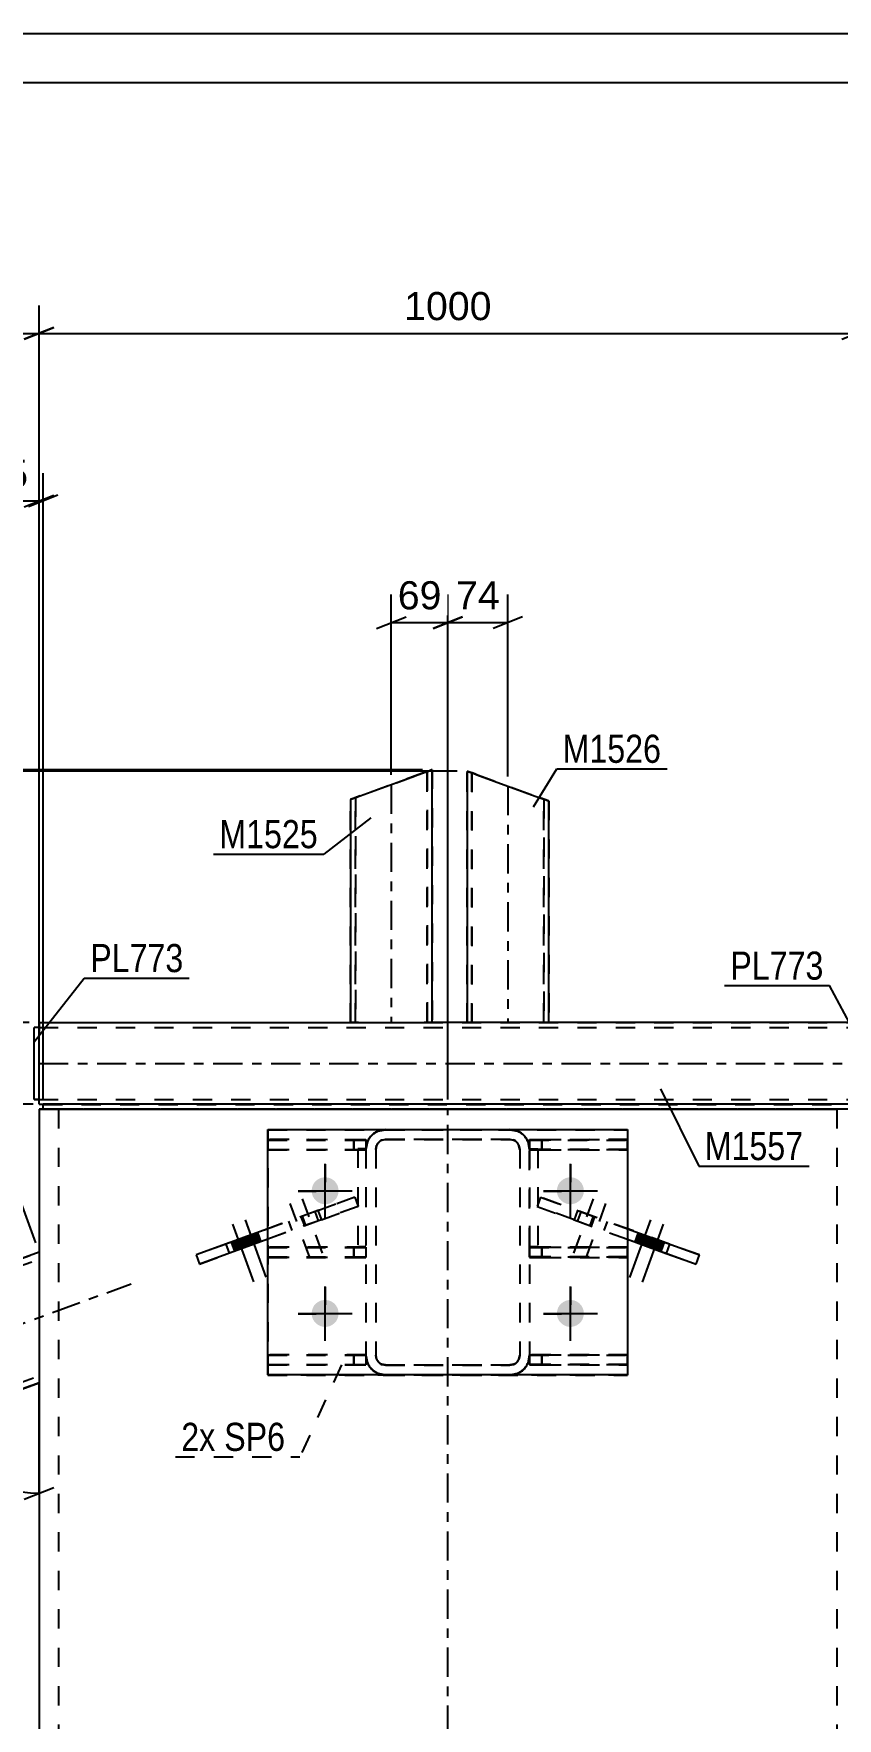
# Model space of a CAD drawing. Header units: millimetres. Extents: x -160 to 681, y -274 to 320.
# Drawn here: x 340.8 to 422.7, y 148.3 to 320 of the extents above; entities that cross this region are included whole.
import ezdxf

# ---------------------------------------------------------------- set-up
doc = ezdxf.new("R2010")
doc.units = ezdxf.units.MM
doc.linetypes.add('DXK_LINE_DOT2', pattern=[3.9198, 1.9599, -1.9599])
doc.linetypes.add('DXK_LINE_DOT3', pattern=[5.9187, 2.979, -0.9799, 0.9799, -0.9799])
doc.styles.add('Arial', font='ARIAL.TTF', dxfattribs={"height": 0.2})
doc.styles.add('Arial Narrow', font='ARIALN.TTF', dxfattribs={"height": 0.2})

# ---------------------------------------------------------------- blocks, each defined once
blk = doc.blocks.new('Unknown-284857079-1134')
at = {"color": 5, "linetype": 'Continuous'}
for p, q in [((680.94, 319.99), (-160.06, 319.99)), ((675.94, 314.99), (-155.06, 314.99))]:
    blk.add_line(p, q, dxfattribs=at)
blk = doc.blocks.new('Part-284857079-5144 - 5050')
at = {"color": 7, "linetype": 'DXK_LINE_DOT2'}
for p, q in [((364.68, 208.29), (364.68, 183.29)), ((364.68, 208.29), (401.35, 208.29)), ((364.68, 208.29), (401.35, 208.29)), ((401.35, 208.29), (401.35, 183.29)), ((364.68, 183.29), (364.68, 183.29)), ((364.68, 183.29), (401.35, 183.29)), ((401.35, 183.29), (364.68, 183.29)), ((401.35, 183.29), (401.35, 183.29))]:
    blk.add_line(p, q, dxfattribs=at)
blk = doc.blocks.new('Bolt-284857079-5328 - 5050')
at = {"linetype": 'Continuous'}
for points in [[(369.14, 202.08), (369.17, 202.36), (369.26, 202.64), (369.4, 202.89), (369.6, 203.1), (369.83, 203.27), (370.09, 203.39), (370.37, 203.44), (370.66, 203.44), (370.94, 203.39), (371.2, 203.27), (371.44, 203.1), (371.63, 202.89), (371.77, 202.64), (371.86, 202.36), (371.89, 202.08), (371.86, 201.79), (371.77, 201.52), (371.63, 201.27), (371.44, 201.06), (371.2, 200.89), (370.94, 200.77), (370.66, 200.71), (370.37, 200.71), (370.09, 200.77), (369.83, 200.89), (369.6, 201.06), (369.4, 201.27), (369.26, 201.52), (369.17, 201.79)], [(394.14, 202.08), (394.17, 202.36), (394.26, 202.64), (394.4, 202.89), (394.6, 203.1), (394.83, 203.27), (395.09, 203.39), (395.37, 203.44), (395.66, 203.44), (395.94, 203.39), (396.2, 203.27), (396.44, 203.1), (396.63, 202.89), (396.77, 202.64), (396.86, 202.36), (396.89, 202.08), (396.86, 201.79), (396.77, 201.52), (396.63, 201.27), (396.44, 201.06), (396.2, 200.89), (395.94, 200.77), (395.66, 200.71), (395.37, 200.71), (395.09, 200.77), (394.83, 200.89), (394.6, 201.06), (394.4, 201.27), (394.26, 201.52), (394.17, 201.79)], [(369.14, 189.58), (369.17, 189.86), (369.26, 190.14), (369.4, 190.39), (369.6, 190.6), (369.83, 190.77), (370.09, 190.89), (370.37, 190.94), (370.66, 190.94), (370.94, 190.89), (371.2, 190.77), (371.44, 190.6), (371.63, 190.39), (371.77, 190.14), (371.86, 189.86), (371.89, 189.58), (371.86, 189.29), (371.77, 189.02), (371.63, 188.77), (371.44, 188.56), (371.2, 188.39), (370.94, 188.27), (370.66, 188.21), (370.37, 188.21), (370.09, 188.27), (369.83, 188.39), (369.6, 188.56), (369.4, 188.77), (369.26, 189.02), (369.17, 189.29)], [(394.14, 189.58), (394.17, 189.86), (394.26, 190.14), (394.4, 190.39), (394.6, 190.6), (394.83, 190.77), (395.09, 190.89), (395.37, 190.94), (395.66, 190.94), (395.94, 190.89), (396.2, 190.77), (396.44, 190.6), (396.63, 190.39), (396.77, 190.14), (396.86, 189.86), (396.89, 189.58), (396.86, 189.29), (396.77, 189.02), (396.63, 188.77), (396.44, 188.56), (396.2, 188.39), (395.94, 188.27), (395.66, 188.21), (395.37, 188.21), (395.09, 188.27), (394.83, 188.39), (394.6, 188.56), (394.4, 188.77), (394.26, 189.02), (394.17, 189.29)]]:
    blk.add_hatch(color=1, dxfattribs=at).paths.add_polyline_path(points)
at = {"color": 1, "linetype": 'Continuous'}
for p, q in [((370.52, 199.33), (370.52, 204.83)), ((395.52, 199.33), (395.52, 204.83)), ((367.77, 202.08), (373.27, 202.08)), ((392.77, 202.08), (398.27, 202.08)), ((370.52, 186.83), (370.52, 192.33)), ((395.52, 186.83), (395.52, 192.33)), ((367.77, 189.58), (373.27, 189.58)), ((392.77, 189.58), (398.27, 189.58))]:
    blk.add_line(p, q, dxfattribs=at)
blk = doc.blocks.new('Part-284857079-5155 - 5050')
at = {"color": 7, "linetype": 'DXK_LINE_DOT2'}
for p, q in [((294.36, 178.71), (341.35, 195.82)), ((341.35, 195.82), (341.35, 195.82)), ((341.35, 195.82), (341.35, 182.51)), ((294.59, 178.09), (341.35, 195.11)), ((294.59, 178.09), (341.35, 195.11)), ((298.41, 167.6), (341.35, 183.22)), ((298.41, 167.6), (341.35, 183.22)), ((302.19, 181.57), (295.54, 179.14)), ((294.36, 178.71), (294.36, 178.72)), ((294.4, 178.62), (294.36, 178.72)), ((294.36, 178.71), (294.4, 178.62)), ((294.5, 178.35), (294.4, 178.62)), ((294.4, 178.62), (294.5, 178.35)), ((294.65, 177.94), (294.5, 178.35)), ((294.5, 178.35), (294.65, 177.94)), ((294.59, 178.09), (294.59, 178.09)), ((294.59, 178.09), (294.61, 178.04)), ((294.61, 178.04), (294.59, 178.09)), ((294.61, 178.04), (294.66, 177.91)), ((294.73, 177.7), (294.61, 178.04)), ((294.65, 177.94), (298.39, 167.64)), ((294.65, 177.94), (298.36, 167.74)), ((294.66, 177.91), (294.73, 177.7)), ((294.73, 177.7), (298.27, 167.98)), ((294.73, 177.7), (298.27, 167.98)), ((306.47, 169.82), (299.81, 167.4)), ((306.47, 169.82), (299.81, 167.4)), ((298.27, 167.98), (298.39, 167.64)), ((298.34, 167.78), (298.27, 167.98)), ((298.39, 167.64), (298.34, 167.78)), ((298.51, 167.34), (298.36, 167.74)), ((298.39, 167.64), (298.41, 167.6)), ((298.41, 167.6), (298.39, 167.64)), ((298.39, 167.64), (298.51, 167.34)), ((298.41, 167.6), (298.41, 167.6)), ((298.51, 167.34), (298.6, 167.06)), ((298.6, 167.07), (298.51, 167.34)), ((298.64, 166.97), (298.6, 167.07)), ((298.6, 167.06), (298.64, 166.97)), ((298.64, 166.97), (298.64, 166.97)), ((298.64, 166.97), (298.64, 166.97))]:
    blk.add_line(p, q, dxfattribs=at)
at = {"color": 2, "linetype": 'Continuous'}
for p, q in [((341.35, 195.82), (302.19, 181.57)), ((341.35, 182.52), (306.47, 169.82)), ((341.35, 182.51), (306.47, 169.82)), ((295.54, 179.14), (294.36, 178.72)), ((299.81, 167.4), (298.64, 166.97)), ((299.81, 167.4), (298.64, 166.97))]:
    blk.add_line(p, q, dxfattribs=at)
at = {"color": 7, "linetype": 'DXK_LINE_DOT3'}
blk.add_line((287.1, 169.42), (350.75, 192.59), dxfattribs=at)
blk = doc.blocks.new('Part-284857079-5201 - 5050')
at = {"color": 7, "linetype": 'DXK_LINE_DOT2'}
for p, q in [((374.68, 185.37), (364.68, 185.37)), ((364.68, 185.37), (373.43, 185.37)), ((364.68, 185.37), (364.68, 184.37)), ((364.68, 184.37), (374.68, 184.37)), ((364.68, 184.37), (373.43, 184.37)), ((373.43, 185.37), (374.68, 185.37)), ((373.43, 185.37), (373.43, 184.37)), ((373.43, 184.37), (374.68, 184.37)), ((374.68, 185.37), (374.68, 185.37)), ((374.68, 185.37), (374.68, 184.37))]:
    blk.add_line(p, q, dxfattribs=at)
blk = doc.blocks.new('Part-284857079-5087 - 5050')
at = {"color": 7, "linetype": 'DXK_LINE_DOT2'}
for p, q in [((374.68, 206.36), (373.85, 206.36)), ((373.85, 206.36), (373.85, 196.35)), ((373.85, 206.35), (374.68, 206.35)), ((374.68, 206.36), (374.68, 196.35)), ((373.85, 196.36), (374.68, 196.36)), ((374.68, 196.35), (373.85, 196.35))]:
    blk.add_line(p, q, dxfattribs=at)
blk = doc.blocks.new('Part-284857079-5089 - 5050')
at = {"color": 7, "linetype": 'DXK_LINE_DOT2'}
for p, q in [((373.55, 201.43), (360.42, 196.65)), ((369.78, 200.07), (373.55, 201.44)), ((373.55, 201.44), (373.55, 201.43)), ((373.55, 201.44), (373.89, 200.5)), ((373.55, 201.43), (373.89, 200.49)), ((373.89, 200.49), (364.68, 197.14)), ((369.78, 200.07), (364.68, 198.21)), ((369.78, 200.07), (370.13, 199.13)), ((370.13, 199.13), (373.89, 200.5)), ((373.89, 200.49), (373.89, 200.5)), ((370.13, 199.13), (364.68, 197.14)), ((360.42, 196.65), (357.37, 195.55)), ((357.71, 194.61), (360.76, 195.71)), ((360.76, 195.71), (360.42, 196.65))]:
    blk.add_line(p, q, dxfattribs=at)
at = {"color": 2, "linetype": 'Continuous'}
for p, q in [((364.68, 198.21), (357.37, 195.55)), ((364.68, 197.14), (357.71, 194.61)), ((364.68, 197.14), (360.76, 195.71)), ((357.37, 195.55), (357.71, 194.61))]:
    blk.add_line(p, q, dxfattribs=at)
blk = doc.blocks.new('Part-284857079-5090 - 5050')
at = {"color": 7, "linetype": 'DXK_LINE_DOT2'}
for p, q in [((391.35, 196.34), (391.35, 206.35)), ((391.35, 206.35), (392.18, 206.35)), ((391.35, 206.34), (392.18, 206.34)), ((392.18, 206.35), (392.18, 196.34)), ((392.18, 196.35), (391.35, 196.35)), ((392.18, 196.34), (391.35, 196.34))]:
    blk.add_line(p, q, dxfattribs=at)
blk = doc.blocks.new('Part-284857079-5205 - 5050')
at = {"color": 7, "linetype": 'DXK_LINE_DOT2'}
for p, q in [((364.68, 206.25), (364.68, 207.25)), ((364.68, 207.25), (374.68, 207.25)), ((364.68, 207.25), (373.43, 207.25)), ((374.68, 206.25), (364.68, 206.25)), ((364.68, 206.25), (373.43, 206.25)), ((373.43, 206.25), (373.43, 207.25)), ((373.43, 207.25), (374.68, 207.25)), ((373.43, 206.25), (374.68, 206.25)), ((374.68, 207.25), (374.68, 206.25)), ((374.68, 206.25), (374.68, 206.25))]:
    blk.add_line(p, q, dxfattribs=at)
blk = doc.blocks.new('Part-284857079-5096 - 5050')
at = {"color": 7, "linetype": 'DXK_LINE_DOT2'}
for p, q in [((376.68, 208.3), (375.92, 208.14)), ((375.92, 208.14), (376.68, 208.29)), ((376.68, 208.3), (389.35, 208.3)), ((376.68, 208.3), (376.68, 208.29)), ((376.68, 208.29), (389.35, 208.29)), ((389.35, 208.29), (389.35, 208.3)), ((390.11, 208.14), (389.35, 208.3)), ((389.35, 208.29), (390.11, 208.14)), ((374.83, 207.06), (374.68, 206.3)), ((374.68, 206.29), (374.83, 207.05)), ((374.68, 206.3), (374.68, 185.29)), ((375.68, 206.3), (375.76, 206.68)), ((375.76, 206.67), (375.68, 206.29)), ((375.68, 206.3), (375.68, 185.29)), ((375.76, 206.67), (375.76, 206.68)), ((376.3, 207.22), (376.68, 207.3)), ((376.68, 207.29), (376.3, 207.21)), ((376.68, 207.3), (389.35, 207.3)), ((376.68, 207.29), (376.68, 207.3)), ((389.35, 207.29), (376.68, 207.29)), ((389.35, 207.3), (389.35, 207.29)), ((389.35, 207.3), (389.73, 207.22)), ((389.73, 207.21), (389.35, 207.29)), ((390.27, 206.67), (390.27, 206.68)), ((390.27, 206.68), (390.35, 206.3)), ((390.35, 206.29), (390.27, 206.67)), ((390.35, 206.3), (390.35, 185.29)), ((391.35, 206.3), (391.2, 207.06)), ((391.2, 207.05), (391.35, 206.29)), ((391.35, 206.3), (391.35, 185.29)), ((374.68, 185.3), (374.83, 184.53)), ((374.83, 184.52), (374.68, 185.29)), ((374.83, 184.52), (374.83, 184.53)), ((375.76, 184.91), (375.68, 185.3)), ((375.68, 185.29), (375.76, 184.91)), ((376.68, 184.3), (376.3, 184.37)), ((376.3, 184.36), (376.68, 184.29)), ((376.68, 184.3), (389.35, 184.3)), ((376.68, 184.29), (376.68, 184.3)), ((389.35, 184.29), (376.68, 184.29)), ((389.73, 184.37), (389.35, 184.3)), ((389.35, 184.29), (389.73, 184.36)), ((389.35, 184.3), (389.35, 184.29)), ((390.35, 185.3), (390.27, 184.91)), ((390.27, 184.91), (390.35, 185.29)), ((391.2, 184.53), (391.35, 185.3)), ((391.35, 185.29), (391.2, 184.52)), ((391.2, 184.52), (391.2, 184.53)), ((375.92, 183.45), (376.68, 183.3)), ((376.68, 183.29), (375.92, 183.44)), ((376.68, 183.3), (389.35, 183.3)), ((376.68, 183.29), (376.68, 183.3)), ((389.35, 183.29), (376.68, 183.29)), ((389.35, 183.3), (390.11, 183.45)), ((390.11, 183.44), (389.35, 183.29)), ((389.35, 183.3), (389.35, 183.29))]:
    blk.add_line(p, q, dxfattribs=at)
at = {"color": 7, "linetype": 'DXK_LINE_DOT3'}
blk.add_line((383.02, 195.8), (383.02, 195.79), dxfattribs=at)
at = {"color": 7, "linetype": 'DXK_LINE_DOT2'}
for centre, radius, start, end in [((376.68, 206.29), 2, 112.5, 157.5), ((376.68, 206.3), 2, 112.5, 157.5), ((389.35, 206.29), 2, 22.5, 67.5), ((389.35, 206.3), 2, 22.5, 67.5), ((376.68, 206.3), 1, 112.5, 157.5), ((376.68, 206.29), 1, 112.5, 157.5), ((389.35, 206.3), 1, 22.5, 67.5), ((389.35, 206.29), 1, 22.5, 67.5), ((376.68, 185.3), 2, 202.5, 247.5), ((376.68, 185.29), 2, 202.5, 247.5), ((376.68, 185.29), 1, 202.5, 247.5), ((376.68, 185.3), 1, 202.5, 247.5), ((389.35, 185.29), 1, 292.5, 337.5), ((389.35, 185.3), 1, 292.5, 337.5), ((389.35, 185.3), 2, 292.5, 337.5), ((389.35, 185.29), 2, 292.5, 337.5)]:
    blk.add_arc(centre, radius, start, end, dxfattribs=at)
blk = doc.blocks.new('Part-284857079-5134 - 5050')
at = {"color": 2, "linetype": 'Continuous'}
for p, q in [((364.68, 183.33), (364.68, 208.33)), ((364.68, 208.33), (401.35, 208.33)), ((401.35, 208.33), (401.35, 183.33)), ((401.35, 183.33), (364.68, 183.33)), ((364.68, 183.33), (364.68, 183.33)), ((401.35, 183.33), (401.35, 183.33))]:
    blk.add_line(p, q, dxfattribs=at)
at = {"color": 7, "linetype": 'DXK_LINE_DOT2'}
for p, q in [((364.68, 208.33), (401.35, 208.33)), ((364.68, 183.33), (401.35, 183.33)), ((364.68, 183.33), (364.68, 183.33)), ((401.35, 183.33), (401.35, 183.33))]:
    blk.add_line(p, q, dxfattribs=at)
blk = doc.blocks.new('Part-284857079-5151 - 5050')
at = {"color": 7, "linetype": 'DXK_LINE_DOT2'}
for p, q in [((376.68, 208.33), (375.92, 208.17)), ((375.92, 208.16), (376.68, 208.31)), ((376.68, 208.33), (389.35, 208.33)), ((376.68, 208.33), (376.68, 208.31)), ((376.68, 208.31), (389.35, 208.31)), ((389.35, 208.31), (389.35, 208.33)), ((390.11, 208.17), (389.35, 208.33)), ((389.35, 208.31), (390.11, 208.16)), ((374.83, 207.09), (374.68, 206.33)), ((374.68, 206.31), (374.83, 207.08)), ((374.68, 206.33), (374.68, 185.31)), ((375.68, 206.33), (375.76, 206.71)), ((375.76, 206.69), (375.68, 206.31)), ((375.68, 206.33), (375.68, 185.31)), ((375.76, 206.69), (375.76, 206.71)), ((376.3, 207.25), (376.68, 207.33)), ((376.68, 207.31), (376.3, 207.23)), ((376.68, 207.33), (389.35, 207.33)), ((376.68, 207.31), (376.68, 207.33)), ((389.35, 207.31), (376.68, 207.31)), ((389.35, 207.33), (389.35, 207.31)), ((389.35, 207.33), (389.73, 207.25)), ((389.73, 207.23), (389.35, 207.31)), ((390.27, 206.69), (390.27, 206.71)), ((390.27, 206.71), (390.35, 206.33)), ((390.35, 206.31), (390.27, 206.69)), ((390.35, 206.33), (390.35, 185.31)), ((391.35, 206.33), (391.2, 207.09)), ((391.2, 207.08), (391.35, 206.31)), ((391.35, 206.33), (391.35, 185.31)), ((374.68, 185.33), (374.83, 184.56)), ((374.83, 184.55), (374.68, 185.31)), ((374.83, 184.55), (374.83, 184.56)), ((375.76, 184.94), (375.68, 185.33)), ((375.68, 185.31), (375.76, 184.93)), ((376.68, 184.33), (376.3, 184.4)), ((376.3, 184.39), (376.68, 184.31)), ((376.68, 184.33), (389.35, 184.33)), ((376.68, 184.31), (376.68, 184.33)), ((389.35, 184.31), (376.68, 184.31)), ((389.73, 184.4), (389.35, 184.33)), ((389.35, 184.31), (389.73, 184.39)), ((389.35, 184.33), (389.35, 184.31)), ((390.35, 185.33), (390.27, 184.94)), ((390.27, 184.93), (390.35, 185.31)), ((391.2, 184.56), (391.35, 185.33)), ((391.35, 185.31), (391.2, 184.55)), ((391.2, 184.55), (391.2, 184.56)), ((375.92, 183.48), (376.68, 183.33)), ((376.6, 183.33), (375.92, 183.46)), ((376.68, 183.33), (389.35, 183.33)), ((389.35, 183.33), (390.11, 183.48)), ((390.11, 183.46), (389.43, 183.33))]:
    blk.add_line(p, q, dxfattribs=at)
at = {"color": 7, "linetype": 'DXK_LINE_DOT3'}
blk.add_line((383.02, 195.83), (383.02, 195.81), dxfattribs=at)
at = {"color": 2, "linetype": 'Continuous'}
for p, q in [((376.68, 183.31), (376.6, 183.33)), ((376.68, 183.31), (376.68, 183.33)), ((389.35, 183.31), (376.68, 183.31)), ((389.35, 183.33), (389.35, 183.31)), ((389.43, 183.33), (389.35, 183.31))]:
    blk.add_line(p, q, dxfattribs=at)
at = {"color": 7, "linetype": 'DXK_LINE_DOT2'}
for centre, radius, start, end in [((376.68, 206.33), 2, 112.5, 157.5), ((376.68, 206.31), 2, 112.5, 157.5), ((389.35, 206.33), 2, 22.5, 67.5), ((389.35, 206.31), 2, 22.5, 67.5), ((376.68, 206.33), 1, 112.5, 157.5), ((376.68, 206.31), 1, 112.5, 157.5), ((389.35, 206.33), 1, 22.5, 67.5), ((389.35, 206.31), 1, 22.5, 67.5), ((376.68, 185.33), 2, 202.5, 247.5), ((376.68, 185.31), 2, 202.5, 247.5), ((376.68, 185.33), 1, 202.5, 247.5), ((376.68, 185.31), 1, 202.5, 247.5), ((389.35, 185.33), 1, 292.5, 337.5), ((389.35, 185.31), 1, 292.5, 337.5), ((389.35, 185.33), 2, 292.5, 337.5), ((389.35, 185.31), 2, 292.5, 337.5)]:
    blk.add_arc(centre, radius, start, end, dxfattribs=at)
blk = doc.blocks.new('Part-284857079-5178 - 5050')
at = {"color": 7, "linetype": 'DXK_LINE_DOT2'}
for p, q in [((364.68, 195.29), (364.68, 196.29)), ((364.68, 196.29), (374.68, 196.29)), ((364.68, 196.29), (373.43, 196.29)), ((373.43, 195.29), (373.43, 196.29)), ((373.43, 196.29), (374.68, 196.29)), ((374.68, 196.29), (374.68, 195.29)), ((374.68, 195.29), (364.68, 195.29)), ((364.68, 195.29), (373.43, 195.29)), ((373.43, 195.29), (374.68, 195.29)), ((374.68, 195.29), (374.68, 195.29))]:
    blk.add_line(p, q, dxfattribs=at)
blk = doc.blocks.new('Part-284857079-5179 - 5050')
at = {"color": 7, "linetype": 'DXK_LINE_DOT2'}
for p, q in [((364.68, 184.33), (364.68, 185.33)), ((364.68, 185.33), (374.68, 185.33)), ((364.68, 185.33), (373.43, 185.33)), ((374.68, 184.33), (364.68, 184.33)), ((364.68, 184.33), (373.43, 184.33)), ((373.43, 184.33), (373.43, 185.33)), ((373.43, 185.33), (374.68, 185.33)), ((373.43, 184.33), (374.68, 184.33)), ((374.68, 185.33), (374.68, 184.33)), ((374.68, 184.33), (374.68, 184.33))]:
    blk.add_line(p, q, dxfattribs=at)
blk = doc.blocks.new('Part-284857079-5200 - 5050')
at = {"color": 7, "linetype": 'DXK_LINE_DOT2'}
for p, q in [((374.68, 196.33), (364.68, 196.33)), ((364.68, 196.33), (373.43, 196.33)), ((364.68, 196.33), (364.68, 195.33)), ((373.43, 196.33), (374.68, 196.33)), ((373.43, 196.33), (373.43, 195.33)), ((374.68, 196.33), (374.68, 196.33)), ((374.68, 196.33), (374.68, 195.33)), ((364.68, 195.33), (374.68, 195.33)), ((364.68, 195.33), (373.43, 195.33)), ((373.43, 195.33), (374.68, 195.33))]:
    blk.add_line(p, q, dxfattribs=at)
blk = doc.blocks.new('Part-284857079-5202 - 5050')
at = {"color": 7, "linetype": 'DXK_LINE_DOT2'}
for p, q in [((392.6, 207.25), (391.35, 207.25)), ((391.35, 207.25), (391.35, 207.25)), ((391.35, 207.25), (401.35, 207.25)), ((391.35, 207.25), (391.35, 206.25)), ((391.35, 206.25), (392.6, 206.25)), ((401.35, 206.25), (391.35, 206.25)), ((401.35, 207.25), (392.6, 207.25)), ((392.6, 207.25), (392.6, 206.25)), ((392.6, 206.25), (401.35, 206.25)), ((401.35, 207.25), (401.35, 206.25))]:
    blk.add_line(p, q, dxfattribs=at)
blk = doc.blocks.new('Part-284857079-5203 - 5050')
at = {"color": 7, "linetype": 'DXK_LINE_DOT2'}
for p, q in [((392.6, 196.29), (391.35, 196.29)), ((391.35, 196.29), (391.35, 196.29)), ((391.35, 196.29), (401.35, 196.29)), ((391.35, 196.29), (391.35, 195.29)), ((401.35, 196.29), (392.6, 196.29)), ((392.6, 196.29), (392.6, 195.29)), ((401.35, 196.29), (401.35, 195.29)), ((391.35, 195.29), (392.6, 195.29)), ((401.35, 195.29), (391.35, 195.29)), ((392.6, 195.29), (401.35, 195.29))]:
    blk.add_line(p, q, dxfattribs=at)
blk = doc.blocks.new('Part-284857079-5204 - 5050')
at = {"color": 7, "linetype": 'DXK_LINE_DOT2'}
for p, q in [((392.6, 185.33), (391.35, 185.33)), ((391.35, 185.33), (391.35, 185.33)), ((391.35, 185.33), (401.35, 185.33)), ((391.35, 185.33), (391.35, 184.33)), ((391.35, 184.33), (392.6, 184.33)), ((401.35, 184.33), (391.35, 184.33)), ((401.35, 185.33), (392.6, 185.33)), ((392.6, 185.33), (392.6, 184.33)), ((392.6, 184.33), (401.35, 184.33)), ((401.35, 185.33), (401.35, 184.33))]:
    blk.add_line(p, q, dxfattribs=at)
blk = doc.blocks.new('Part-284857079-5206 - 5050')
at = {"color": 7, "linetype": 'DXK_LINE_DOT2'}
for p, q in [((392.48, 201.43), (392.14, 200.49)), ((392.48, 201.42), (392.14, 200.48)), ((392.48, 201.42), (392.48, 201.43)), ((392.48, 201.43), (396.25, 200.06)), ((405.62, 196.64), (392.48, 201.42)), ((392.14, 200.49), (392.14, 200.48)), ((395.91, 199.12), (392.14, 200.49)), ((392.14, 200.48), (401.35, 197.13)), ((396.25, 200.06), (395.91, 199.12)), ((396.25, 200.06), (401.35, 198.2)), ((395.91, 199.12), (401.35, 197.13)), ((405.62, 196.64), (405.27, 195.7)), ((408.66, 195.54), (405.62, 196.64)), ((405.27, 195.7), (408.32, 194.6))]:
    blk.add_line(p, q, dxfattribs=at)
at = {"color": 2, "linetype": 'Continuous'}
for p, q in [((401.35, 198.2), (408.66, 195.54)), ((401.35, 197.13), (408.32, 194.6)), ((401.35, 197.13), (405.27, 195.7)), ((408.32, 194.6), (408.66, 195.54))]:
    blk.add_line(p, q, dxfattribs=at)
blk = doc.blocks.new('Part-284857079-5236 - 5050')
at = {"color": 7, "linetype": 'DXK_LINE_DOT2'}
for p, q in [((380.62, 244.69), (373.91, 242.25)), ((380.62, 244.69), (373.91, 242.25)), ((374.1, 242.32), (380.43, 244.62)), ((380.81, 244.76), (380.43, 244.62)), ((380.78, 244.75), (380.62, 244.69)), ((380.62, 244.69), (380.78, 244.75)), ((380.89, 244.79), (380.78, 244.75)), ((380.78, 244.75), (380.89, 244.79)), ((381.14, 244.88), (380.81, 244.76)), ((380.93, 244.81), (380.89, 244.79)), ((380.89, 244.79), (380.93, 244.81)), ((380.93, 244.81), (380.93, 244.81)), ((380.93, 219.22), (380.93, 244.81)), ((380.93, 244.81), (380.93, 219.22)), ((381.35, 244.96), (381.14, 244.88)), ((381.43, 244.99), (381.35, 244.96)), ((381.43, 244.99), (381.43, 244.99)), ((381.43, 244.99), (381.43, 219.22)), ((373.39, 242.06), (373.17, 241.98)), ((373.63, 242.15), (373.39, 242.06)), ((373.64, 242.15), (373.6, 242.14)), ((373.6, 242.14), (373.63, 242.15)), ((373.6, 242.14), (373.6, 242.14)), ((373.6, 219.22), (373.6, 242.14)), ((373.6, 242.14), (373.6, 219.22)), ((374.1, 242.32), (373.63, 242.15)), ((373.63, 242.15), (373.74, 242.19)), ((373.71, 242.18), (373.64, 242.15)), ((373.91, 242.25), (373.71, 242.18)), ((373.74, 242.19), (373.91, 242.25)), ((373.17, 241.98), (373.1, 241.95)), ((373.1, 241.95), (373.1, 241.96)), ((373.1, 219.22), (373.1, 241.95)), ((373.1, 219.22), (373.17, 219.22)), ((373.17, 219.22), (373.39, 219.22)), ((373.39, 219.22), (373.71, 219.22)), ((373.6, 219.22), (373.6, 219.22)), ((373.63, 219.22), (373.6, 219.22)), ((373.6, 219.22), (373.64, 219.22)), ((373.74, 219.22), (373.63, 219.22)), ((373.64, 219.22), (373.71, 219.22)), ((373.71, 219.22), (380.81, 219.22)), ((373.71, 219.22), (373.74, 219.22)), ((373.91, 219.22), (373.74, 219.22)), ((373.74, 219.22), (373.91, 219.22)), ((373.91, 219.22), (380.62, 219.22)), ((373.91, 219.22), (380.62, 219.22)), ((380.78, 219.22), (380.62, 219.22)), ((380.62, 219.22), (380.78, 219.22)), ((380.89, 219.22), (380.78, 219.22)), ((380.78, 219.22), (380.89, 219.22)), ((380.81, 219.22), (381.14, 219.22)), ((380.93, 219.22), (380.89, 219.22)), ((380.89, 219.22), (380.93, 219.22)), ((380.93, 219.22), (380.93, 219.22)), ((381.14, 219.22), (381.35, 219.22)), ((381.35, 219.22), (381.43, 219.22))]:
    blk.add_line(p, q, dxfattribs=at)
at = {"color": 2, "linetype": 'Continuous'}
for p, q in [((374.1, 242.32), (380.43, 244.63)), ((380.43, 244.63), (380.81, 244.76)), ((380.81, 244.76), (381.14, 244.88)), ((381.14, 244.88), (381.35, 244.96)), ((381.35, 244.96), (381.43, 244.99)), ((381.43, 219.22), (381.43, 244.99)), ((373.17, 241.98), (373.39, 242.06)), ((373.39, 242.06), (373.71, 242.18)), ((373.71, 242.18), (374.1, 242.32)), ((373.1, 241.96), (373.17, 241.98)), ((373.1, 241.96), (373.1, 219.22)), ((373.1, 219.22), (373.1, 219.22)), ((373.17, 219.22), (373.1, 219.22)), ((373.39, 219.22), (373.17, 219.22)), ((373.71, 219.22), (373.39, 219.22)), ((373.71, 219.22), (380.81, 219.22)), ((381.14, 219.22), (380.81, 219.22)), ((381.35, 219.22), (381.14, 219.22)), ((381.43, 219.22), (381.35, 219.22)), ((381.43, 219.22), (381.43, 219.22))]:
    blk.add_line(p, q, dxfattribs=at)
at = {"color": 7, "linetype": 'DXK_LINE_DOT3'}
blk.add_line((377.26, 243.47), (377.26, 219.22), dxfattribs=at)
blk = doc.blocks.new('Part-284857079-5251 - 5050')
at = {"color": 2, "linetype": 'Continuous'}
for p, q in [((384.98, 244.84), (384.98, 219.22)), ((384.98, 244.84), (385.05, 244.82)), ((385.05, 244.82), (385.27, 244.74)), ((385.27, 244.74), (385.6, 244.62)), ((385.6, 244.62), (385.98, 244.48)), ((385.98, 244.48), (392.31, 242.17)), ((392.31, 242.17), (392.69, 242.03)), ((392.69, 242.03), (393.02, 241.91)), ((393.02, 241.91), (393.24, 241.83)), ((393.24, 241.83), (393.31, 241.81)), ((393.31, 219.22), (393.31, 241.81)), ((384.98, 219.22), (384.98, 219.22)), ((385.05, 219.22), (384.98, 219.22)), ((385.27, 219.22), (385.05, 219.22)), ((385.6, 219.22), (385.27, 219.22)), ((392.69, 219.22), (385.6, 219.22)), ((393.02, 219.22), (392.69, 219.22)), ((393.24, 219.22), (393.02, 219.22)), ((393.31, 219.22), (393.24, 219.22)), ((393.31, 219.22), (393.31, 219.22))]:
    blk.add_line(p, q, dxfattribs=at)
at = {"color": 7, "linetype": 'DXK_LINE_DOT2'}
for p, q in [((384.98, 244.84), (384.98, 244.84)), ((384.98, 219.22), (384.98, 244.84)), ((385.05, 244.81), (384.98, 244.84)), ((385.27, 244.73), (385.05, 244.81)), ((385.6, 244.62), (385.27, 244.73)), ((385.48, 244.66), (385.48, 244.66)), ((385.48, 219.22), (385.48, 244.66)), ((385.48, 244.66), (385.48, 219.22)), ((385.52, 244.65), (385.48, 244.66)), ((385.48, 244.66), (385.52, 244.65)), ((385.6, 244.62), (385.52, 244.65)), ((385.52, 244.65), (385.63, 244.61)), ((385.79, 244.55), (385.6, 244.62)), ((385.98, 244.48), (385.6, 244.62)), ((385.63, 244.61), (385.79, 244.55)), ((385.79, 244.55), (392.5, 242.1)), ((385.79, 244.55), (392.5, 242.1)), ((385.98, 244.48), (392.31, 242.17)), ((392.69, 242.03), (392.31, 242.17)), ((392.67, 242.04), (392.5, 242.1)), ((392.5, 242.1), (392.67, 242.04)), ((392.77, 242), (392.67, 242.04)), ((392.67, 242.04), (392.77, 242)), ((393.02, 241.91), (392.69, 242.03)), ((392.81, 241.99), (392.77, 242)), ((392.77, 242), (392.81, 241.99)), ((392.81, 241.99), (392.81, 241.99)), ((392.81, 219.22), (392.81, 241.99)), ((392.81, 241.99), (392.81, 219.22)), ((393.24, 241.83), (393.02, 241.91)), ((393.31, 241.81), (393.24, 241.83)), ((393.31, 241.81), (393.31, 241.81)), ((393.31, 241.81), (393.31, 219.22)), ((384.98, 219.22), (385.05, 219.22)), ((385.05, 219.22), (385.27, 219.22)), ((385.27, 219.22), (385.6, 219.22)), ((385.48, 219.22), (385.48, 219.22)), ((385.52, 219.22), (385.48, 219.22)), ((385.48, 219.22), (385.52, 219.22)), ((385.63, 219.22), (385.52, 219.22)), ((385.52, 219.22), (385.6, 219.22)), ((392.69, 219.22), (385.6, 219.22)), ((385.6, 219.22), (385.62, 219.22)), ((385.62, 219.22), (385.79, 219.22)), ((385.79, 219.22), (385.63, 219.22)), ((392.5, 219.22), (385.79, 219.22)), ((392.5, 219.22), (385.79, 219.22)), ((392.67, 219.22), (392.5, 219.22)), ((392.5, 219.22), (392.67, 219.22)), ((392.77, 219.22), (392.67, 219.22)), ((392.67, 219.22), (392.77, 219.22)), ((392.69, 219.22), (393.02, 219.22)), ((392.81, 219.22), (392.77, 219.22)), ((392.77, 219.22), (392.81, 219.22)), ((392.81, 219.22), (392.81, 219.22)), ((393.02, 219.22), (393.24, 219.22)), ((393.24, 219.22), (393.31, 219.22))]:
    blk.add_line(p, q, dxfattribs=at)
at = {"color": 7, "linetype": 'DXK_LINE_DOT3'}
blk.add_line((389.15, 243.32), (389.15, 219.22), dxfattribs=at)
blk = doc.blocks.new('Bolt-284857079-5282 - 5050')
at = {"linetype": 'Continuous'}
for points in [[(363.62, 197.82), (362.21, 197.31), (362.55, 196.37), (363.96, 196.88)], [(362.35, 197.36), (360.94, 196.84), (361.28, 195.91), (362.69, 196.42)]]:
    blk.add_hatch(color=1, dxfattribs=at).paths.add_polyline_path(points)
at = {"color": 1, "linetype": 'DXK_LINE_DOT2'}
for p, q in [((368.19, 201.26), (370.33, 195.38)), ((366.92, 200.79), (369.05, 194.92)), ((368.05, 199.43), (368.4, 198.49)), ((368.19, 199.48), (368.53, 198.55)), ((369.46, 199.95), (369.8, 199.01)), ((366.78, 198.97), (367.12, 198.03))]:
    blk.add_line(p, q, dxfattribs=at)
at = {"color": 1, "linetype": 'Continuous'}
for p, q in [((361.07, 198.67), (363.21, 192.79)), ((362.35, 199.13), (364.48, 193.26)), ((363.62, 197.82), (363.96, 196.88)), ((360.94, 196.84), (361.28, 195.91)), ((362.21, 197.31), (362.55, 196.37)), ((362.35, 197.36), (362.69, 196.42))]:
    blk.add_line(p, q, dxfattribs=at)
blk = doc.blocks.new('Bolt-284857079-5284 - 5050')
at = {"linetype": 'Continuous'}
for points in [[(403.82, 197.3), (402.41, 197.81), (402.07, 196.87), (403.48, 196.36)], [(405.09, 196.83), (403.68, 197.35), (403.34, 196.41), (404.75, 195.9)]]:
    blk.add_hatch(color=1, dxfattribs=at).paths.add_polyline_path(points)
at = {"color": 1, "linetype": 'DXK_LINE_DOT2'}
for p, q in [((397.84, 201.25), (395.71, 195.37)), ((396.57, 199.94), (396.23, 199)), ((399.11, 200.78), (396.98, 194.91)), ((397.84, 199.48), (397.5, 198.54)), ((397.98, 199.42), (397.64, 198.48)), ((399.25, 198.96), (398.91, 198.02))]:
    blk.add_line(p, q, dxfattribs=at)
at = {"color": 1, "linetype": 'Continuous'}
for p, q in [((403.69, 199.12), (401.55, 193.25)), ((402.41, 197.81), (402.07, 196.87)), ((404.96, 198.66), (402.82, 192.78)), ((403.68, 197.35), (403.34, 196.41)), ((403.82, 197.3), (403.48, 196.36)), ((405.09, 196.83), (404.75, 195.9))]:
    blk.add_line(p, q, dxfattribs=at)
blk = doc.blocks.new('Part-284857079-5299 - 5050')
at = {"color": 2, "linetype": 'Continuous'}
for p, q in [((341.35, 218.72), (340.85, 218.72)), ((340.85, 211.39), (340.85, 218.72)), ((341.35, 211.39), (340.85, 211.39)), ((340.85, 211.39), (341.35, 211.39))]:
    blk.add_line(p, q, dxfattribs=at)
at = {"color": 7, "linetype": 'DXK_LINE_DOT2'}
for p, q in [((341.35, 218.72), (340.85, 218.72)), ((341.35, 211.39), (341.35, 218.72)), ((340.85, 211.39), (340.85, 211.39)), ((340.85, 211.39), (340.85, 211.39)), ((341.35, 211.39), (341.35, 211.39))]:
    blk.add_line(p, q, dxfattribs=at)
blk = doc.blocks.new('Part-284857079-5319 - 5050')
at = {"color": 2, "linetype": 'Continuous'}
for p, q in [((341.35, 219.22), (341.35, 218.22)), ((341.35, 219.22), (373.1, 219.22)), ((341.35, 210.96), (341.35, 218.22)), ((384.98, 219.22), (381.43, 219.22)), ((424.68, 219.22), (393.31, 219.22)), ((424.68, 219.22), (424.68, 219.14)), ((424.68, 219.14), (424.68, 210.89)), ((341.35, 210.89), (341.35, 210.96)), ((341.35, 210.89), (341.77, 210.89)), ((341.35, 210.89), (341.77, 210.89)), ((424.68, 210.89), (424.27, 210.89)), ((424.68, 210.89), (424.27, 210.89))]:
    blk.add_line(p, q, dxfattribs=at)
at = {"color": 7, "linetype": 'DXK_LINE_DOT2'}
for p, q in [((341.35, 219.22), (341.35, 219.22)), ((341.35, 219.22), (424.68, 219.22)), ((341.35, 218.72), (341.35, 218.72)), ((341.35, 218.72), (424.68, 218.72)), ((341.35, 218.72), (424.68, 218.72)), ((341.35, 218.72), (341.35, 218.68)), ((341.35, 218.68), (341.35, 218.41)), ((373.1, 219.22), (381.43, 219.22)), ((393.31, 219.22), (384.98, 219.22)), ((424.68, 219.22), (424.68, 219.22)), ((424.68, 218.72), (424.68, 218.72)), ((424.68, 218.68), (424.68, 218.72)), ((341.35, 211.89), (341.35, 211.89)), ((341.35, 211.89), (341.35, 211.89)), ((341.35, 211.89), (341.35, 211.89)), ((341.35, 211.39), (341.35, 211.39)), ((341.35, 211.39), (424.68, 211.39)), ((341.35, 211.39), (424.68, 211.39)), ((424.68, 211.89), (424.68, 211.89)), ((424.68, 211.89), (424.68, 211.89)), ((424.68, 211.89), (424.68, 211.89)), ((424.68, 211.39), (424.68, 211.39)), ((341.35, 210.89), (341.35, 210.89)), ((341.35, 210.89), (341.35, 210.89)), ((424.27, 210.89), (341.77, 210.89)), ((424.27, 210.89), (341.77, 210.89)), ((424.68, 210.89), (424.68, 210.89)), ((424.68, 210.89), (424.68, 210.89))]:
    blk.add_line(p, q, dxfattribs=at)
at = {"color": 7, "linetype": 'DXK_LINE_DOT3'}
blk.add_line((341.35, 215.05), (424.68, 215.05), dxfattribs=at)
blk = doc.blocks.new('Part-284857079-5324 - 5050')
at = {"color": 2, "linetype": 'Continuous'}
for p, q in [((341.35, 210.39), (341.35, 140.71)), ((341.35, 210.39), (341.65, 210.39)), ((341.65, 210.39), (341.77, 210.39)), ((343.65, 210.39), (343.82, 210.39)), ((343.82, 210.39), (345.35, 210.39)), ((345.35, 210.39), (420.68, 210.39)), ((420.68, 210.39), (422.21, 210.39)), ((422.38, 210.39), (422.21, 210.39))]:
    blk.add_line(p, q, dxfattribs=at)
at = {"color": 7, "linetype": 'DXK_LINE_DOT2'}
for p, q in [((341.65, 210.38), (341.35, 210.38)), ((342.52, 210.38), (341.65, 210.38)), ((341.77, 210.39), (342.52, 210.39)), ((342.52, 210.39), (343.65, 210.39)), ((343.82, 210.38), (342.52, 210.38)), ((343.35, 210.39), (343.35, 140.71)), ((343.5, 210.39), (343.35, 210.39)), ((343.35, 210.38), (343.5, 210.38)), ((343.93, 210.39), (343.5, 210.39)), ((343.5, 210.38), (343.93, 210.38)), ((345.35, 210.38), (343.82, 210.38)), ((344.58, 210.39), (343.93, 210.39)), ((343.93, 210.38), (344.58, 210.38)), ((345.35, 210.39), (344.58, 210.39)), ((344.58, 210.38), (345.35, 210.38)), ((345.35, 210.39), (420.68, 210.39)), ((345.35, 210.38), (420.68, 210.38)), ((345.35, 210.38), (420.68, 210.38)), ((421.45, 210.39), (420.68, 210.39)), ((420.68, 210.38), (421.45, 210.38)), ((422.21, 210.38), (420.68, 210.38)), ((422.1, 210.39), (421.45, 210.39)), ((421.45, 210.38), (422.1, 210.38)), ((422.53, 210.39), (422.1, 210.39)), ((422.1, 210.38), (422.53, 210.38)), ((423.51, 210.38), (422.21, 210.38)), ((423.51, 210.39), (422.38, 210.39)), ((422.68, 210.39), (422.53, 210.39)), ((422.53, 210.38), (422.68, 210.38)), ((422.68, 210.39), (422.68, 140.71))]:
    blk.add_line(p, q, dxfattribs=at)
at = {"color": 7, "linetype": 'DXK_LINE_DOT3'}
blk.add_line((383.02, 140.71), (383.02, 210.39), dxfattribs=at)
blk = doc.blocks.new('Bolt-284857079-5326 - 5050')
at = {"color": 1, "linetype": 'Continuous'}
for p, q in [((370.52, 204.79), (370.52, 202.96)), ((395.52, 204.79), (395.52, 202.96)), ((367.77, 202.04), (369.6, 202.04)), ((370.52, 199.29), (370.52, 201.12)), ((373.27, 202.04), (371.43, 202.04)), ((392.77, 202.04), (394.6, 202.04)), ((395.52, 199.29), (395.52, 201.12)), ((398.27, 202.04), (396.43, 202.04)), ((370.52, 192.29), (370.52, 190.46)), ((395.52, 192.29), (395.52, 190.46)), ((367.77, 189.54), (369.6, 189.54)), ((373.27, 189.54), (371.43, 189.54)), ((392.77, 189.54), (394.6, 189.54)), ((398.27, 189.54), (396.43, 189.54)), ((370.52, 186.79), (370.52, 188.62)), ((395.52, 186.79), (395.52, 188.62))]:
    blk.add_line(p, q, dxfattribs=at)
blk = doc.blocks.new('Part-284857079-5360 - 5050')
at = {"color": 2, "linetype": 'Continuous'}
for p, q in [((424.27, 210.89), (341.77, 210.89)), ((341.77, 210.39), (341.77, 210.89)), ((341.77, 210.39), (343.65, 210.39)), ((424.27, 210.39), (422.38, 210.39)), ((424.27, 210.39), (424.27, 210.89))]:
    blk.add_line(p, q, dxfattribs=at)
at = {"color": 7, "linetype": 'DXK_LINE_DOT2'}
for p, q in [((341.77, 210.88), (424.27, 210.88)), ((341.77, 210.38), (341.77, 210.39)), ((341.77, 210.38), (341.77, 210.39)), ((424.27, 210.38), (341.77, 210.38)), ((422.38, 210.39), (343.65, 210.39)), ((424.27, 210.38), (424.27, 210.39)), ((424.27, 210.39), (424.27, 210.38))]:
    blk.add_line(p, q, dxfattribs=at)
blk = doc.blocks.new('Part-284857079-5368 - 5050')
at = {"color": 7, "linetype": 'DXK_LINE_DOT2'}
for p, q in [((391.35, 206.28), (391.35, 207.29)), ((391.35, 207.29), (392.6, 207.29)), ((401.35, 207.29), (391.35, 207.28)), ((392.6, 206.29), (391.35, 206.29)), ((391.35, 206.29), (391.35, 206.28)), ((391.35, 206.28), (401.35, 206.29)), ((392.6, 206.29), (392.6, 207.29)), ((392.6, 207.29), (401.35, 207.29)), ((401.35, 206.29), (392.6, 206.29)), ((401.35, 206.29), (401.35, 207.29))]:
    blk.add_line(p, q, dxfattribs=at)
blk = doc.blocks.new('Part-284857079-5369 - 5050')
at = {"color": 7, "linetype": 'DXK_LINE_DOT2'}
for p, q in [((391.35, 195.33), (391.35, 196.33)), ((391.35, 196.33), (392.6, 196.33)), ((401.35, 196.33), (391.35, 196.33)), ((392.6, 195.33), (392.6, 196.33)), ((392.6, 196.33), (401.35, 196.33)), ((401.35, 195.33), (401.35, 196.33)), ((392.6, 195.33), (391.35, 195.33)), ((391.35, 195.33), (391.35, 195.33)), ((391.35, 195.33), (401.35, 195.33)), ((401.35, 195.33), (392.6, 195.33))]:
    blk.add_line(p, q, dxfattribs=at)
blk = doc.blocks.new('Part-284857079-5370 - 5050')
at = {"color": 7, "linetype": 'DXK_LINE_DOT2'}
for p, q in [((391.35, 184.37), (391.35, 185.37)), ((391.35, 185.37), (392.6, 185.37)), ((401.35, 185.37), (391.35, 185.37)), ((392.6, 184.37), (391.35, 184.37)), ((391.35, 184.37), (391.35, 184.37)), ((391.35, 184.37), (401.35, 184.37)), ((392.6, 184.37), (392.6, 185.37)), ((392.6, 185.37), (401.35, 185.37)), ((401.35, 184.37), (392.6, 184.37)), ((401.35, 184.37), (401.35, 185.37))]:
    blk.add_line(p, q, dxfattribs=at)
blk = doc.blocks.new('Part-284857079-5371 - 5050')
at = {"color": 7, "linetype": 'DXK_LINE_DOT2'}
for p, q in [((374.68, 207.28), (364.68, 207.29)), ((364.68, 207.29), (373.43, 207.29)), ((364.68, 207.29), (364.68, 206.29)), ((364.68, 206.29), (374.68, 206.28)), ((364.68, 206.29), (373.43, 206.29)), ((373.43, 207.29), (374.68, 207.29)), ((373.43, 207.29), (373.43, 206.29)), ((373.43, 206.29), (374.68, 206.29)), ((374.68, 207.29), (374.68, 207.28)), ((374.68, 207.29), (374.68, 206.28))]:
    blk.add_line(p, q, dxfattribs=at)
blk = doc.blocks.new('StraightDimension-284857079-5796 - 5050')
at = {"color": 7, "linetype": 'Continuous'}
for p, q in [((341.35, 211.39), (341.35, 292.3)), ((424.68, 211.39), (424.68, 292.3)), ((342.85, 290.05), (339.85, 288.85)), ((341.35, 289.45), (424.68, 289.45)), ((423.18, 288.85), (426.18, 290.05))]:
    blk.add_line(p, q, dxfattribs=at)
at = {"color": 0}
blk.add_wipeout([(388.06, 290.2), (388.06, 294.4), (377.97, 294.4), (377.97, 290.2)], dxfattribs=at)
at = {"color": 3, "style": 'Arial'}
blk.add_text('1000', height=2.865, dxfattribs=at).set_placement((378.57, 290.8))
blk = doc.blocks.new('AngleDimension-284857079-5656 - 5050')
at = {"color": 7, "linetype": 'Continuous'}
for p, q in [((330.78, 178.65), (341.35, 182.5)), ((340.41, 182.16), (330.78, 178.65)), ((341.35, 171.25), (341.35, 182.5)), ((331.85, 177.44), (329.7, 179.85)), ((339.85, 170.65), (342.85, 171.85))]:
    blk.add_line(p, q, dxfattribs=at)
blk.add_arc((341.35, 182.5), 11.25, 200, 270, dxfattribs=at)
at = {"color": 0}
blk.add_wipeout([(334.94, 167.02), (337.35, 170.46), (331.41, 174.62), (329, 171.18)], dxfattribs=at)
at = {"color": 3, "style": 'Arial'}
blk.add_text('70°', height=2.865, rotation=-35.002, dxfattribs=at).set_placement((329.84, 171.33))
blk = doc.blocks.new('StraightDimension-284857079-21020 - 5050')
at = {"color": 7, "linetype": 'Continuous'}
for p, q in [((318.77, 243.34), (317.57, 246.34)), ((383.98, 244.84), (315.32, 244.84)), ((318.17, 219.22), (318.17, 244.84)), ((317.57, 220.72), (318.77, 217.72)), ((340.35, 219.22), (315.32, 219.22))]:
    blk.add_line(p, q, dxfattribs=at)
at = {"color": 0}
blk.add_wipeout([(317.42, 235.97), (313.22, 235.97), (313.22, 228.1), (317.42, 228.1)], dxfattribs=at)
at = {"color": 3, "style": 'Arial'}
blk.add_text('307', height=2.865, rotation=90.0002, dxfattribs=at).set_placement((316.82, 228.7))
blk = doc.blocks.new('StraightDimension-284857079-5530 - 5050')
at = {"color": 7, "linetype": 'Continuous'}
for p, q in [((242.64, 243.49), (241.44, 246.49)), ((380.43, 244.99), (239.19, 244.99)), ((242.04, 210.89), (242.04, 244.99)), ((241.44, 212.39), (242.64, 209.39)), ((340.77, 210.89), (239.19, 210.89))]:
    blk.add_line(p, q, dxfattribs=at)
at = {"color": 0}
blk.add_wipeout([(241.29, 231.88), (237.09, 231.88), (237.09, 224.01), (241.29, 224.01)], dxfattribs=at)
at = {"color": 3, "style": 'Arial'}
blk.add_text('409', height=2.865, rotation=90.0002, dxfattribs=at).set_placement((240.69, 224.61))
blk = doc.blocks.new('StraightDimension-284857079-5571 - 5050')
at = {"color": 7, "linetype": 'Continuous'}
for p, q in [((383.02, 211.39), (383.02, 262.83)), ((389.15, 244.31), (389.15, 262.83)), ((381.52, 259.38), (384.52, 260.58)), ((383.02, 259.98), (389.15, 259.98)), ((390.65, 260.58), (387.65, 259.38))]:
    blk.add_line(p, q, dxfattribs=at)
at = {"color": 0}
blk.add_wipeout([(388.9, 260.73), (388.9, 264.93), (383.26, 264.93), (383.26, 260.73)], dxfattribs=at)
at = {"color": 3, "style": 'Arial'}
blk.add_text('74', height=2.865, dxfattribs=at).set_placement((383.86, 261.33))
blk = doc.blocks.new('StraightDimension-284857079-5578 - 5050')
at = {"color": 7, "linetype": 'Continuous'}
for p, q in [((377.26, 244.47), (377.26, 262.83)), ((383.02, 211.39), (383.02, 262.83)), ((375.76, 259.38), (378.76, 260.58)), ((377.26, 259.98), (383.02, 259.98)), ((384.52, 260.58), (381.52, 259.38))]:
    blk.add_line(p, q, dxfattribs=at)
at = {"color": 0}
blk.add_wipeout([(382.96, 260.73), (382.96, 264.93), (377.32, 264.93), (377.32, 260.73)], dxfattribs=at)
at = {"color": 3, "style": 'Arial'}
blk.add_text('69', height=2.865, dxfattribs=at).set_placement((377.92, 261.33))
blk = doc.blocks.new('StraightDimension-284857079-5600 - 5050')
at = {"color": 7, "linetype": 'Continuous'}
for p, q in [((341.35, 211.39), (341.35, 275.22)), ((341.77, 211.39), (341.77, 275.22)), ((339.85, 271.77), (342.85, 272.97)), ((343.27, 272.97), (340.27, 271.77)), ((341.35, 272.37), (341.77, 272.37))]:
    blk.add_line(p, q, dxfattribs=at)
at = {"color": 0}
blk.add_wipeout([(340.82, 273.12), (340.82, 277.32), (337.4, 277.32), (337.4, 273.12)], dxfattribs=at)
at = {"color": 7, "linetype": 'Continuous'}
blk.add_line((341.35, 272.37), (336.88, 272.37), dxfattribs=at)
blk.add_line((341.35, 272.37), (336.88, 272.37), dxfattribs=at)
at = {"color": 3, "style": 'Arial'}
blk.add_text('5', height=2.87, dxfattribs=at).set_placement((338, 273.72))
blk = doc.blocks.new('StraightDimension-284857079-5792 - 5050')
at = {"color": 7, "linetype": 'Continuous'}
for p, q in [((294.36, 179.72), (294.36, 292.3)), ((341.35, 211.39), (341.35, 292.3)), ((295.86, 290.05), (292.86, 288.85)), ((294.36, 289.45), (341.35, 289.45)), ((339.85, 288.85), (342.85, 290.05))]:
    blk.add_line(p, q, dxfattribs=at)
at = {"color": 0}
blk.add_wipeout([(321.79, 290.2), (321.79, 294.4), (313.92, 294.4), (313.92, 290.2)], dxfattribs=at)
at = {"color": 3, "style": 'Arial'}
blk.add_text('564', height=2.865, dxfattribs=at).set_placement((314.52, 290.8))
blk = doc.blocks.new('StraightDimension-284857079-22752 - 5050')
at = {"color": 7, "linetype": 'Continuous'}
for p, q in [((341.01, 196.76), (321.86, 249.37)), ((321.63, 245.62), (324.04, 247.77)), ((291.88, 235.43), (322.83, 246.69)), ((299.63, 214.15), (290.91, 238.11)), ((293.09, 236.51), (290.68, 234.35))]:
    blk.add_line(p, q, dxfattribs=at)
at = {"color": 0}
blk.add_wipeout([(310.8, 243.11), (309.36, 247.06), (301.97, 244.37), (303.4, 240.42)], dxfattribs=at)
at = {"color": 3, "style": 'Arial'}
blk.add_text('395', height=2.865, rotation=20.002, dxfattribs=at).set_placement((303.76, 241.19))
blk = doc.blocks.new('Mark-284857079-5247 - 5050')
at = {"color": 0}
blk.add_wipeout([(404.77, 245.69), (404.77, 248.69), (394.72, 248.69), (394.72, 245.69)], dxfattribs=at)
blk.add_wipeout([(404.77, 245.69), (404.77, 248.69), (394.72, 248.69), (394.72, 245.69)], dxfattribs=at)
at = {"color": 30, "linetype": 'Continuous'}
for p, q in [((391.77, 241.21), (394.12, 245.09)), ((394.12, 245.09), (405.37, 245.09))]:
    blk.add_line(p, q, dxfattribs=at)
at = {"color": 3, "style": 'Arial Narrow'}
blk.add_text('M1526', height=2.863, dxfattribs=at).set_placement((394.72, 245.69))
blk = doc.blocks.new('Mark-284857079-5232 - 5050')
at = {"color": 0}
blk.add_wipeout([(369.79, 236.99), (369.79, 239.99), (359.73, 239.99), (359.73, 236.99)], dxfattribs=at)
blk.add_wipeout([(369.79, 236.99), (369.79, 239.99), (359.73, 239.99), (359.73, 236.99)], dxfattribs=at)
at = {"color": 30, "linetype": 'Continuous'}
for p in [(375.16, 240.09), (359.13, 236.39)]:
    blk.add_line(p, (370.39, 236.39), dxfattribs=at)
at = {"color": 3, "style": 'Arial Narrow'}
blk.add_text('M1525', height=2.863, dxfattribs=at).set_placement((359.73, 236.99))
blk = doc.blocks.new('Mark-284857079-5295 - 5050')
at = {"color": 0}
blk.add_wipeout([(356.07, 224.36), (356.07, 227.36), (346.57, 227.36), (346.57, 224.36)], dxfattribs=at)
blk.add_wipeout([(356.07, 224.36), (356.07, 227.36), (346.57, 227.36), (346.57, 224.36)], dxfattribs=at)
at = {"color": 30, "linetype": 'Continuous'}
for p, q in [((340.85, 217.27), (345.97, 223.76)), ((345.97, 223.76), (356.67, 223.76))]:
    blk.add_line(p, q, dxfattribs=at)
at = {"color": 3, "style": 'Arial Narrow'}
blk.add_text('PL773', height=2.863, dxfattribs=at).set_placement((346.57, 224.36))
blk = doc.blocks.new('Mark-284857079-5300 - 5050')
at = {"color": 0}
blk.add_wipeout([(421.32, 223.59), (421.32, 226.59), (411.82, 226.59), (411.82, 223.59)], dxfattribs=at)
blk.add_wipeout([(421.32, 223.59), (421.32, 226.59), (411.82, 226.59), (411.82, 223.59)], dxfattribs=at)
at = {"color": 30, "linetype": 'Continuous'}
for p in [(411.22, 222.99), (424.98, 217.28)]:
    blk.add_line(p, (421.92, 222.99), dxfattribs=at)
at = {"color": 3, "style": 'Arial Narrow'}
blk.add_text('PL773', height=2.863, dxfattribs=at).set_placement((411.82, 223.59))
blk = doc.blocks.new('Mark-284857079-5315 - 5050')
at = {"color": 0}
blk.add_wipeout([(419.26, 205.2), (419.26, 208.2), (409.21, 208.2), (409.21, 205.2)], dxfattribs=at)
blk.add_wipeout([(419.26, 205.2), (419.26, 208.2), (409.21, 208.2), (409.21, 205.2)], dxfattribs=at)
at = {"color": 30, "linetype": 'Continuous'}
for p, q in [((404.69, 212.45), (408.61, 204.6)), ((408.61, 204.6), (419.86, 204.6))]:
    blk.add_line(p, q, dxfattribs=at)
at = {"color": 3, "style": 'Arial Narrow'}
blk.add_text('M1557', height=2.863, dxfattribs=at).set_placement((409.21, 205.2))
blk = doc.blocks.new('MarkSet-284857079-5904 - 5050')
at = {"color": 30, "linetype": 'DXK_LINE_DOT2'}
blk.add_line((372.18, 184.33), (367.94, 174.97), dxfattribs=at)
at = {"color": 0}
for points in [[(359.33, 175.57), (359.33, 178.57), (355.85, 178.57), (355.85, 175.57)], [(366.44, 175.57), (366.44, 178.57), (360.23, 178.57), (360.23, 175.57)]]:
    blk.add_wipeout(points, dxfattribs=at)
for points in [[(359.33, 175.57), (359.33, 178.57), (355.85, 178.57), (355.85, 175.57)], [(366.44, 175.57), (366.44, 178.57), (360.23, 178.57), (360.23, 175.57)]]:
    blk.add_wipeout(points, dxfattribs=at)
at = {"color": 30, "linetype": 'DXK_LINE_DOT2'}
blk.add_line((355.25, 174.97), (367.94, 174.97), dxfattribs=at)
at = {"color": 3, "style": 'Arial Narrow'}
for s, p in [('2x', (355.85, 175.57)), ('SP6', (360.23, 175.57))]:
    blk.add_text(s, height=2.863, dxfattribs=at).set_placement(p)

msp = doc.modelspace()

# ---------------------------------------------------------------- block references
for name in ['Unknown-284857079-1134', 'Part-284857079-5236 - 5050', 'Part-284857079-5251 - 5050', 'Part-284857079-5299 - 5050', 'Part-284857079-5319 - 5050', 'Part-284857079-5324 - 5050', 'Part-284857079-5360 - 5050', 'Part-284857079-5134 - 5050', 'Part-284857079-5144 - 5050', 'Part-284857079-5151 - 5050', 'Part-284857079-5096 - 5050', 'Part-284857079-5371 - 5050', 'Part-284857079-5205 - 5050', 'Part-284857079-5087 - 5050', 'Part-284857079-5368 - 5050', 'Part-284857079-5202 - 5050', 'Part-284857079-5090 - 5050', 'Bolt-284857079-5328 - 5050', 'Bolt-284857079-5326 - 5050', 'Part-284857079-5089 - 5050', 'Bolt-284857079-5282 - 5050', 'Part-284857079-5206 - 5050', 'Bolt-284857079-5284 - 5050', 'Part-284857079-5155 - 5050', 'Part-284857079-5200 - 5050', 'Part-284857079-5178 - 5050', 'Part-284857079-5369 - 5050', 'Part-284857079-5203 - 5050', 'Part-284857079-5201 - 5050', 'Part-284857079-5179 - 5050', 'Part-284857079-5370 - 5050', 'Part-284857079-5204 - 5050']:
    msp.add_blockref(name, (0, 0))

# ---------------------------------------------------------------- next in the draw order: block references
for name in ['StraightDimension-284857079-5796 - 5050', 'MarkSet-284857079-5904 - 5050', 'AngleDimension-284857079-5656 - 5050']:
    msp.add_blockref(name, (0, 0))

# ---------------------------------------------------------------- next in the draw order: block references
for name in ['Mark-284857079-5247 - 5050', 'StraightDimension-284857079-21020 - 5050', 'Mark-284857079-5300 - 5050', 'Mark-284857079-5315 - 5050']:
    msp.add_blockref(name, (0, 0))

# ---------------------------------------------------------------- next in the draw order: block references
for name in ['StraightDimension-284857079-5571 - 5050', 'StraightDimension-284857079-5530 - 5050']:
    msp.add_blockref(name, (0, 0))

# ---------------------------------------------------------------- next in the draw order: block references
for name in ['StraightDimension-284857079-5600 - 5050', 'StraightDimension-284857079-5578 - 5050']:
    msp.add_blockref(name, (0, 0))

# ---------------------------------------------------------------- next in the draw order: block references
for name in ['StraightDimension-284857079-5792 - 5050', 'Mark-284857079-5232 - 5050']:
    msp.add_blockref(name, (0, 0))

# ---------------------------------------------------------------- next in the draw order: block references
msp.add_blockref('StraightDimension-284857079-22752 - 5050', (0, 0))

# ---------------------------------------------------------------- next in the draw order: block references
msp.add_blockref('Mark-284857079-5295 - 5050', (0, 0))

doc.saveas('drawing.dxf')
